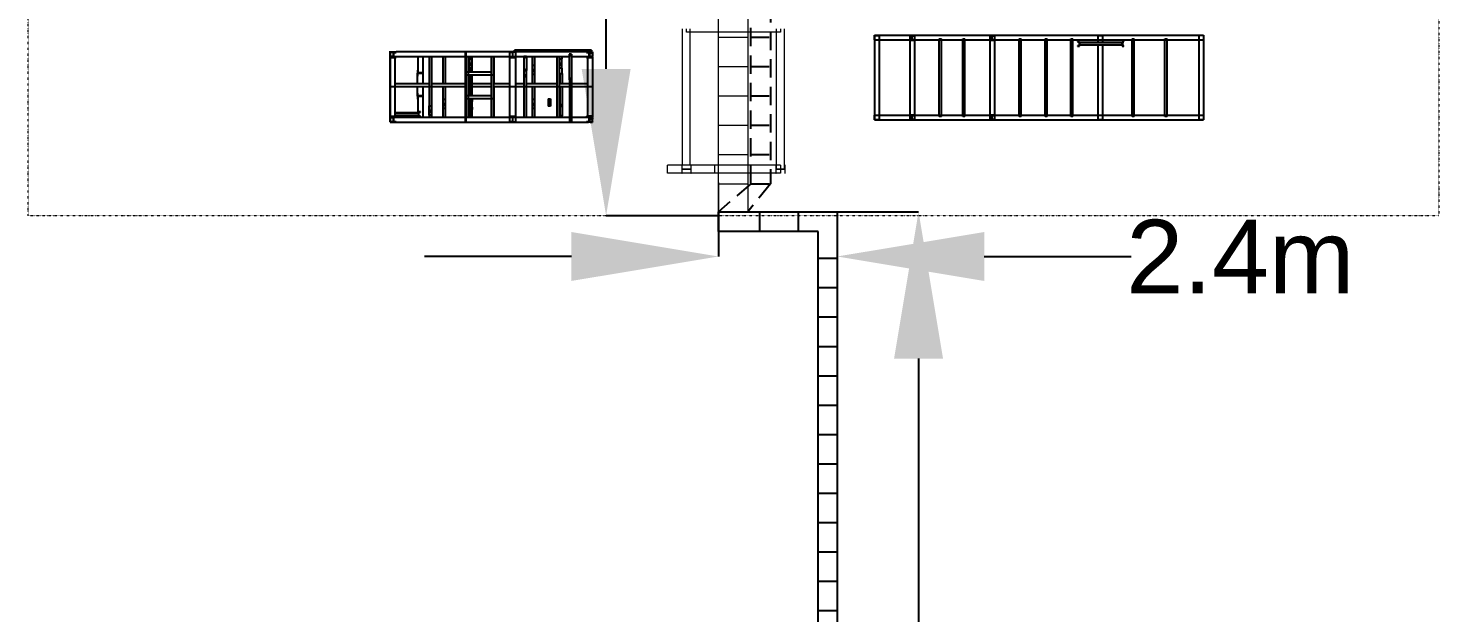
# Model space of a CAD drawing. Header units: inches. Extents: x 19 to 664121, y 34 to 210034.
# Drawn here: x 131674 to 160474, y 114477 to 126424 of the extents above; entities that cross this region are included whole.
import ezdxf

# ---------------------------------------------------------------- set-up
doc = ezdxf.new("R2010")
doc.units = ezdxf.units.IN
doc.header["$MEASUREMENT"] = 0
doc.linetypes.add('CABLEROUTEALL-EMBED 1_DWG$0$HIDDEN2', pattern=[0.1875, 0.125, -0.0625])
doc.linetypes.add('DIVIDE2', pattern=[0.625, 0.25, -0.125, 0, -0.125, 0, -0.125])
doc.layers.add('CABLE TRAY INSTRUMENTATION', color=7, linetype='Continuous')
doc.layers.add('CABLEROUTEALL-EMBED 1_DWG$0$DwgTemplate', color=7, linetype='Continuous')
for name, color, linetype, lineweight in [('Layout', 6, 'Continuous', 20), ('REV.C CLOUD', 2, 'Continuous', 20), ('SKIDS', 3, 'Continuous', 30)]:
    doc.layers.add(name, color=color, linetype=linetype, lineweight=lineweight)
doc.styles.get("Standard").update_dxf_attribs({"font": 'arial.ttf'})
doc.dimstyles.get("Standard").update_dxf_attribs({"dimtxt": 0.18, "dimasz": 0.18, "dimexe": 0.18, "dimexo": 0.0625, "dimgap": 0.09, "dimtad": 0, "dimtih": 1, "dimtoh": 1, "dimdec": 4, "dimzin": 0, "dimdsep": 46, "dimtxsty": 'Standard', "dimcen": 0.09, "dimadec": 0, "dimazin": 0, "dimtfac": 1, "dimtdec": 4, "dimtofl": 0, "dimtmove": 0, "dimatfit": 3, "dimfxl": 1, "dimtolj": 1, "dimtzin": 0, "dimarcsym": 0})

# ---------------------------------------------------------------- blocks, each defined once
blk = doc.blocks.new('*D63')
at = {"color": 4, "lineweight": -2, "transparency": 16777216}
for p, q in [((145765, 164642), (143473, 164642)), ((143473, 161642), (143473, 146589)), ((143473, 125592), (143473, 140927)), ((145765, 122592), (143473, 122592))]:
    blk.add_line(p, q, dxfattribs=at)
at = {"color": 4, "transparency": 16777216}
for points in [[(142973, 161642), (143973, 161642), (143473, 164642)], [(142973, 125592), (143973, 125592), (143473, 122592)]]:
    blk.add_solid(points, dxfattribs=at)
at = {"layer": 'Defpoints', "color": 0, "transparency": 16777216}
for p in [(145765, 164642), (143473, 122592), (145765, 122592)]:
    blk.add_point(p, dxfattribs=at)
at = {"transparency": 16777216, "insert": (143473, 143758), "char_height": 1500, "attachment_point": 5, "rotation": 90}
blk.add_mtext('\\A1;42.1m', dxfattribs=at)
blk = doc.blocks.new('*D66')
at = {"color": 4, "lineweight": -2, "transparency": 16777216}
for p, q in [((148192, 122672), (149852, 122672)), ((149852, 119672), (149852, 89296)), ((149852, 53331), (149852, 83706)), ((148192, 50331), (149852, 50331))]:
    blk.add_line(p, q, dxfattribs=at)
at = {"color": 4, "transparency": 16777216}
for points in [[(149352, 119672), (150352, 119672), (149852, 122672)], [(149352, 53331), (150352, 53331), (149852, 50331)]]:
    blk.add_solid(points, dxfattribs=at)
at = {"layer": 'Defpoints', "color": 0, "transparency": 16777216}
for p in [(148192, 122672), (148192, 50331), (149852, 50331)]:
    blk.add_point(p, dxfattribs=at)
at = {"transparency": 16777216, "insert": (149852, 86501), "char_height": 1500, "attachment_point": 5, "rotation": 90}
blk.add_mtext('\\A1;72.3m', dxfattribs=at)
blk = doc.blocks.new('*D74')
at = {"color": 4, "lineweight": -2, "transparency": 16777216}
for p, q in [((148192, 122672), (148192, 121758)), ((145765, 122272), (145765, 121758)), ((142765, 121759), (139765, 121759)), ((151192, 121759), (154192, 121759))]:
    blk.add_line(p, q, dxfattribs=at)
at = {"color": 4, "transparency": 16777216}
for points in [[(142765, 122259), (142765, 121259), (145765, 121759)], [(151192, 122259), (151192, 121259), (148192, 121759)]]:
    blk.add_solid(points, dxfattribs=at)
at = {"layer": 'Defpoints', "color": 0, "transparency": 16777216}
for p in [(148192, 122672), (145765, 122272), (148192, 121759)]:
    blk.add_point(p, dxfattribs=at)
at = {"transparency": 16777216, "insert": (156423, 121759), "char_height": 1500, "attachment_point": 5}
blk.add_mtext('\\A1;2.4m', dxfattribs=at)

msp = doc.modelspace()

# ---------------------------------------------------------------- linework, layer by layer
at = {"color": 252}
msp.add_line((145765.03, 122272.19), (145765.03, 122672.19), dxfattribs=at)
at = {"layer": 'CABLE TRAY INSTRUMENTATION', "color": 6, "linetype": 'CABLEROUTEALL-EMBED 1_DWG$0$HIDDEN2', "ltscale": 3000}
for p, q in [((146426.89, 123242.19), (146426.89, 164642.19)), ((146826.89, 142665.71), (146826.89, 123242.19)), ((146426.89, 126242.19), (146826.89, 126242.19)), ((146426.89, 125642.19), (146826.89, 125642.19)), ((146426.89, 125642.19), (146826.89, 125642.19)), ((146426.89, 125642.19), (146826.89, 125642.19)), ((146426.89, 125042.19), (146826.89, 125042.19)), ((146426.89, 124442.19), (146826.89, 124442.19)), ((146426.89, 124442.19), (146826.89, 124442.19)), ((146426.89, 123842.19), (146826.89, 123842.19)), ((146426.89, 123242.19), (145765.03, 122672.19)), ((146826.89, 123242.19), (146365.03, 122672.19)), ((146426.89, 123242.19), (146826.89, 123242.19))]:
    msp.add_line(p, q, dxfattribs=at)
at = {"layer": 'CABLE TRAY INSTRUMENTATION', "color": 6}
for p, q in [((145765.03, 122672.19), (148191.66, 122672.19)), ((145765.03, 122672.19), (145765.03, 122272.19)), ((146606.46, 122672.19), (146606.46, 122272.19)), ((147393.71, 122672.19), (147393.71, 122272.19)), ((148191.66, 122672.19), (148191.66, 97007.33)), ((147801.66, 122272.19), (145765.03, 122272.19)), ((147801.66, 100281.03), (147801.66, 122272.19)), ((147801.66, 121722.51), (148191.66, 121722.51)), ((147801.66, 121722.51), (148191.66, 121722.51)), ((147801.66, 121122.51), (148191.66, 121122.51)), ((147801.66, 121122.51), (148191.66, 121122.51)), ((147801.66, 120522.51), (148191.66, 120522.51)), ((147801.66, 120522.51), (148191.66, 120522.51)), ((147801.66, 120522.51), (148191.66, 120522.51)), ((147801.66, 119922.51), (148191.66, 119922.51)), ((147801.66, 119922.51), (148191.66, 119922.51)), ((147801.66, 119322.51), (148191.66, 119322.51)), ((147801.66, 119322.51), (148191.66, 119322.51)), ((147801.66, 118722.51), (148191.66, 118722.51)), ((147801.66, 118722.51), (148191.66, 118722.51)), ((147801.66, 118122.51), (148191.66, 118122.51)), ((147801.66, 118122.51), (148191.66, 118122.51)), ((147801.66, 118122.51), (148191.66, 118122.51)), ((147801.66, 117522.51), (148191.66, 117522.51)), ((147801.66, 117522.51), (148191.66, 117522.51)), ((147801.66, 116922.51), (148191.66, 116922.51)), ((147801.66, 116922.51), (148191.66, 116922.51)), ((147801.66, 116322.51), (148191.66, 116322.51)), ((147801.66, 116322.51), (148191.66, 116322.51)), ((147801.66, 115722.51), (148191.66, 115722.51)), ((147801.66, 115722.51), (148191.66, 115722.51)), ((147801.66, 115722.51), (148191.66, 115722.51)), ((147801.66, 115122.51), (148191.66, 115122.51)), ((147801.66, 115122.51), (148191.66, 115122.51)), ((147801.66, 114522.51), (148191.66, 114522.51)), ((147801.66, 114522.51), (148191.66, 114522.51))]:
    msp.add_line(p, q, dxfattribs=at)
at = {"layer": 'CABLEROUTEALL-EMBED 1_DWG$0$DwgTemplate', "color": 252, "linetype": 'Continuous'}
for p, q in [((148952.46, 126183.36), (148952.46, 126279.35)), ((148952.46, 126279.35), (155671.7, 126279.35)), ((148952.46, 126275.27), (148952.46, 124553.71)), ((148952.46, 126275.27), (149048.45, 126275.27)), ((148952.46, 126183.36), (149672.38, 126183.36)), ((149048.45, 126275.27), (149048.45, 124553.71)), ((149672.38, 126275.27), (149672.38, 126267.59)), ((149768.37, 126275.27), (149672.38, 126275.27)), ((149672.38, 126275.27), (149672.38, 124553.71)), ((149672.38, 126275.27), (149768.37, 126275.27)), ((149672.38, 126267.59), (149717.49, 126267.59)), ((149717.49, 126186.96), (149672.38, 126186.96)), ((149672.38, 126186.96), (149672.38, 126179.28)), ((149672.38, 126179.28), (149768.37, 126179.28)), ((149717.49, 126267.59), (149717.49, 126186.96)), ((149723.25, 126186.96), (149723.25, 126267.59)), ((149723.25, 126267.59), (149768.37, 126267.59)), ((149768.37, 126186.96), (149723.25, 126186.96)), ((149768.37, 126267.59), (149768.37, 126275.27)), ((149768.37, 126275.27), (149768.37, 124553.71)), ((149768.37, 126179.28), (149768.37, 126186.96)), ((149768.37, 126183.36), (151304.19, 126183.36)), ((150275.67, 124621.88), (150275.67, 126205.7)), ((150275.67, 126205.7), (150316.95, 126205.7)), ((150316.95, 124621.88), (150316.95, 126205.7)), ((150755.62, 124621.88), (150755.62, 126205.7)), ((150755.62, 126205.7), (150796.89, 126205.7)), ((150796.89, 124621.88), (150796.89, 126205.7)), ((151304.19, 126275.27), (151400.18, 126275.27)), ((151304.19, 126275.27), (151304.19, 124553.71)), ((151400.18, 126275.27), (151304.19, 126275.27)), ((151304.19, 126275.27), (151304.19, 126267.59)), ((151304.19, 126267.59), (151349.31, 126267.59)), ((151349.31, 126186.96), (151304.19, 126186.96)), ((151304.19, 126186.96), (151304.19, 126179.28)), ((151304.19, 126179.28), (151400.18, 126179.28)), ((151349.31, 126267.59), (151349.31, 126186.96)), ((151355.07, 126186.96), (151355.07, 126267.59)), ((151355.07, 126267.59), (151400.18, 126267.59)), ((151400.18, 126186.96), (151355.07, 126186.96)), ((151400.18, 126275.27), (151400.18, 124553.71)), ((151400.18, 126267.59), (151400.18, 126275.27)), ((151400.18, 126179.28), (151400.18, 126186.96)), ((151400.18, 126183.36), (155671.7, 126183.36)), ((151903.22, 126205.7), (151944.5, 126205.7)), ((151903.22, 124621.88), (151903.22, 126205.7)), ((151944.5, 124621.88), (151944.5, 126205.7)), ((152435.43, 126205.7), (152476.7, 126205.7)), ((152435.43, 124621.88), (152435.43, 126205.7)), ((152476.7, 124621.88), (152476.7, 126205.7)), ((152963.37, 124621.88), (152963.37, 126205.7)), ((152963.37, 126205.7), (153004.64, 126205.7)), ((153004.64, 124621.88), (153004.64, 126205.7)), ((153138.46, 126151.53), (153099.94, 126151.53)), ((153099.94, 126151.53), (153099.94, 126144.31)), ((153099.94, 126144.31), (153135.41, 126144.31)), ((153135.41, 126144.31), (153135.41, 126061.22)), ((153138.46, 126054.01), (153138.46, 126151.53)), ((153511.95, 126275.27), (153607.93, 126275.27)), ((153511.95, 126275.27), (153511.95, 126137.14)), ((153607.93, 126275.27), (153607.93, 126137.14)), ((154005.9, 126151.53), (154005.9, 126054.01)), ((154044.42, 126151.53), (154005.9, 126151.53)), ((154008.95, 126144.31), (154044.42, 126144.31)), ((154008.95, 126061.22), (154008.95, 126144.31)), ((154044.42, 126144.31), (154044.42, 126151.53)), ((154211.23, 126205.7), (154252.5, 126205.7)), ((154211.23, 124621.88), (154211.23, 126205.7)), ((154252.5, 124621.88), (154252.5, 126205.7)), ((154883.15, 124621.88), (154883.15, 126205.7)), ((154883.15, 126205.7), (154924.43, 126205.7)), ((154924.43, 124621.88), (154924.43, 126205.7)), ((155575.71, 126279.35), (155671.7, 126279.35)), ((155575.71, 126279.35), (155575.71, 124551.54)), ((155671.7, 126279.35), (155671.7, 126183.36)), ((155671.7, 126279.35), (155671.7, 124551.54)), ((139065.57, 125943.38), (139065.57, 125934.75)), ((139065.57, 125943.38), (139185.56, 125943.38)), ((139065.57, 125847.4), (139065.57, 125934.75)), ((139065.57, 125934.75), (139122.45, 125934.75)), ((139122.45, 125934.75), (139122.45, 125832.04)), ((139128.69, 125934.75), (139128.69, 125832.04)), ((139185.56, 125934.75), (139128.69, 125934.75)), ((139128.69, 125928.03), (139185.56, 125928.03)), ((139128.69, 125928.03), (139128.69, 125847.4)), ((143073.12, 125943.38), (139185.56, 125943.38)), ((139185.56, 125928.03), (139185.56, 125943.38)), ((139185.56, 125943.38), (139185.56, 125934.75)), ((140601.4, 125943.38), (140607.16, 125943.38)), ((140601.4, 124506.59), (140601.4, 125943.38)), ((140607.16, 125943.38), (140607.16, 124506.59)), ((141501.3, 125943.38), (141621.29, 125943.38)), ((141501.3, 125943.38), (141501.3, 125934.75)), ((141501.3, 125943.38), (141501.3, 124503.55)), ((141501.3, 125943.38), (141621.29, 125943.38)), ((141501.3, 125934.75), (141558.17, 125934.75)), ((141558.17, 125934.75), (141558.17, 125832.04)), ((141564.41, 125934.75), (141564.41, 125832.04)), ((141621.29, 125934.75), (141564.41, 125934.75)), ((141600.37, 125974.43), (141604.52, 125974.52)), ((143172.19, 125974.43), (141600.37, 125974.43)), ((141600.7, 125943.38), (141600.37, 125974.43)), ((143176.34, 125974.52), (141604.52, 125974.52)), ((141621.29, 125943.38), (141621.29, 125934.75)), ((141621.29, 125943.38), (141621.29, 124503.55)), ((142717.58, 125894.62), (142766.34, 125894.62)), ((142717.58, 125894.62), (142717.58, 125367.45)), ((142717.58, 125894.62), (142717.58, 125888.53)), ((142766.34, 125894.62), (142717.58, 125894.62)), ((142717.58, 125888.53), (142760.25, 125888.53)), ((142760.25, 125888.53), (142760.25, 125845.86)), ((142766.34, 125894.62), (142766.34, 125367.45)), ((142766.34, 125845.86), (142766.34, 125894.62)), ((143073.12, 125943.38), (143073.12, 125928.03)), ((143073.12, 125943.38), (143193.11, 125943.38)), ((143073.12, 125943.38), (143073.12, 125934.75)), ((143073.12, 125934.75), (143130, 125934.75)), ((143073.12, 125928.03), (143130, 125928.03)), ((143130, 125934.75), (143130, 125832.04)), ((143130, 125847.4), (143130, 125928.03)), ((143136.23, 125934.75), (143136.23, 125832.04)), ((143193.11, 125934.75), (143136.23, 125934.75)), ((143172.78, 125919.73), (143136.23, 125918.97)), ((143172.78, 125919.73), (143136.23, 125919.73)), ((143136.23, 125913.21), (143176.99, 125914.05)), ((143176.34, 125974.52), (143172.19, 125974.43)), ((143172.19, 125974.43), (143172.53, 125943.38)), ((143172.62, 125934.75), (143172.78, 125919.73)), ((143176.67, 125943.38), (143176.34, 125974.52)), ((143176.99, 125914.05), (143176.77, 125934.75)), ((143193.11, 125943.38), (143193.11, 125934.75)), ((143193.11, 125934.75), (143193.11, 125847.4)), ((153135.41, 126061.22), (153099.94, 126061.22)), ((153099.94, 126061.22), (153099.94, 126054.01)), ((153099.94, 126054.01), (153138.46, 126054.01)), ((153138.46, 126137.14), (154005.9, 126137.14)), ((154005.9, 126132.56), (153138.46, 126132.56)), ((154005.9, 126122.73), (153138.46, 126122.73)), ((153138.46, 126084.21), (154005.9, 126084.21)), ((153511.95, 126084.21), (153511.95, 124553.71)), ((153607.93, 126084.21), (153607.93, 124553.71)), ((154005.9, 126054.01), (154044.42, 126054.01)), ((154008.95, 126137.14), (154013.06, 126137.14)), ((154013.06, 126132.56), (154008.95, 126132.56)), ((154010.2, 126122.73), (154008.95, 126122.73)), ((154008.95, 126084.21), (154010.2, 126084.21)), ((154044.42, 126061.22), (154008.95, 126061.22)), ((154010.2, 126122.73), (154010.2, 126084.21)), ((154010.2, 126088.37), (154013.06, 126088.37)), ((154013.06, 126137.14), (154013.06, 126132.56)), ((154013.06, 126132.56), (154013.06, 126088.37)), ((154044.42, 126054.01), (154044.42, 126061.22)), ((139065.57, 125832.04), (139065.57, 125847.4)), ((139065.57, 125847.4), (139122.45, 125847.4)), ((139122.45, 125847.4), (139065.57, 125847.4)), ((139065.57, 125832.04), (139065.57, 125823.4)), ((139122.45, 125832.04), (139065.57, 125832.04)), ((139065.57, 125823.4), (139185.56, 125823.4)), ((139065.57, 125823.4), (139065.57, 124623.53)), ((139065.57, 125823.4), (139161.56, 125823.4)), ((139128.69, 125847.4), (141795.39, 125847.4)), ((139128.69, 125832.04), (139185.56, 125832.04)), ((139161.56, 125832.04), (139161.56, 125847.4)), ((139161.56, 125823.4), (139161.56, 124623.53)), ((139185.56, 125832.04), (139185.56, 125823.4)), ((139631.91, 125847.4), (139631.91, 125509.75)), ((139727.9, 125847.4), (139727.9, 125509.75)), ((139862.28, 125847.4), (139908.36, 125847.4)), ((139862.28, 125847.4), (139862.28, 124839.51)), ((139908.36, 125847.4), (139908.36, 124599.54)), ((140140.65, 125847.4), (140140.65, 125283.94)), ((140186.73, 125847.4), (140186.73, 125283.94)), ((140661.87, 125469.2), (140661.87, 125847.4)), ((140687.79, 125847.4), (140687.79, 125799.4)), ((140687.79, 125799.4), (140736.55, 125799.4)), ((140687.79, 125607.42), (140687.79, 125799.4)), ((140736.55, 125703.41), (140687.79, 125703.41)), ((140687.79, 125703.41), (140687.79, 125654.65)), ((140687.79, 125654.65), (140693.89, 125654.65)), ((140687.79, 125607.42), (140687.79, 125523.91)), ((140736.55, 125607.42), (140687.79, 125607.42)), ((140693.89, 125654.65), (140693.89, 125697.32)), ((140693.89, 125697.32), (140736.55, 125697.32)), ((140733.87, 125847.4), (140733.87, 125799.4)), ((140733.87, 125607.42), (140733.87, 125523.91)), ((140736.55, 125607.42), (140736.55, 125799.4)), ((140736.55, 125697.32), (140736.55, 125703.41)), ((141129.34, 125523.91), (141129.34, 125847.4)), ((141131.26, 124599.54), (141131.26, 125847.4)), ((141131.26, 125847.4), (141177.34, 125847.4)), ((141177.34, 124599.54), (141177.34, 125847.4)), ((141189.81, 125283.94), (141189.81, 125847.4)), ((141501.3, 125832.04), (141501.3, 125823.4)), ((141558.17, 125832.04), (141501.3, 125832.04)), ((141501.3, 125823.4), (141621.29, 125823.4)), ((141564.41, 125832.04), (141621.29, 125832.04)), ((141621.29, 125832.04), (141621.29, 125823.4)), ((141791.67, 125847.4), (141791.67, 124599.54)), ((141791.67, 125847.4), (141795.39, 125847.4)), ((141795.39, 125674.61), (141791.67, 125674.61)), ((141791.67, 125674.61), (141791.67, 125625.85)), ((141791.67, 125625.85), (141795.39, 125625.85)), ((141795.39, 125847.4), (141795.39, 125841.3)), ((141844.15, 125847.4), (141795.39, 125847.4)), ((141795.39, 125847.4), (141795.39, 125559.43)), ((141795.39, 125847.4), (141844.15, 125847.4)), ((141795.39, 125841.3), (141838.05, 125841.3)), ((141838.05, 125841.3), (141838.05, 125798.63)), ((141838.05, 125798.63), (141844.15, 125798.63)), ((141844.15, 125608.19), (141838.05, 125608.19)), ((141838.05, 125608.19), (141838.05, 125565.52)), ((141844.15, 125847.4), (142717.58, 125847.4)), ((141844.15, 125798.63), (141844.15, 125847.4)), ((141844.15, 125847.4), (141844.15, 125559.43)), ((141844.15, 125559.43), (141844.15, 125608.19)), ((141964.45, 125847.4), (141964.45, 125283.94)), ((141968.86, 125668.35), (142017.62, 125668.35)), ((141968.86, 125476.37), (141968.86, 125668.35)), ((142017.62, 125572.36), (141968.86, 125572.36)), ((141968.86, 125572.36), (141968.86, 125523.6)), ((142010.52, 125847.4), (142010.52, 125668.35)), ((142017.62, 125476.37), (142017.62, 125668.35)), ((142017.62, 125566.27), (142017.62, 125572.36)), ((142475.11, 125847.4), (142521.18, 125847.4)), ((142475.11, 124599.54), (142475.11, 125847.4)), ((142521.18, 124599.54), (142521.18, 125847.4)), ((142521.18, 125799.4), (142568.6, 125799.4)), ((142568.6, 125703.41), (142521.18, 125703.41)), ((142521.18, 125654.65), (142525.94, 125654.65)), ((142568.6, 125607.42), (142521.18, 125607.42)), ((142525.94, 125654.65), (142525.94, 125697.32)), ((142525.94, 125697.32), (142568.6, 125697.32)), ((142567.26, 125847.4), (142567.26, 125799.4)), ((142567.26, 125607.42), (142567.26, 125497.37)), ((142568.6, 125607.42), (142568.6, 125799.4)), ((142568.6, 125697.32), (142568.6, 125703.41)), ((142760.25, 125845.86), (142766.34, 125845.86)), ((142766.34, 125847.4), (143130, 125847.4)), ((143073.12, 125832.04), (143073.12, 125823.4)), ((143130, 125832.04), (143073.12, 125832.04)), ((143073.12, 125823.4), (143193.11, 125823.4)), ((143097.12, 125832.04), (143097.12, 125847.4)), ((143097.12, 124623.53), (143097.12, 125823.4)), ((143193.11, 125823.4), (143097.12, 125823.4)), ((143136.23, 125847.4), (143193.11, 125847.4)), ((143193.11, 125847.4), (143136.23, 125847.4)), ((143136.23, 125832.04), (143193.11, 125832.04)), ((143193.11, 125832.04), (143193.11, 125847.4)), ((143193.11, 125832.04), (143193.11, 125823.4)), ((143193.11, 125823.4), (143193.11, 124623.53)), ((139862.28, 125283.94), (139161.56, 125283.94)), ((139619.91, 125566.63), (139619.91, 125446.64)), ((139628.55, 125566.63), (139619.91, 125566.63)), ((139619.91, 125283.94), (139619.91, 125506.63)), ((139619.91, 125506.63), (139739.9, 125506.63)), ((139619.91, 125446.64), (139628.55, 125446.64)), ((139628.55, 125509.75), (139628.55, 125566.63)), ((139731.26, 125509.75), (139628.55, 125509.75)), ((139628.55, 125503.51), (139731.26, 125503.51)), ((139628.55, 125446.64), (139628.55, 125503.51)), ((139739.9, 125566.63), (139731.26, 125566.63)), ((139731.26, 125566.63), (139731.26, 125509.75)), ((139731.26, 125503.51), (139731.26, 125446.64)), ((139731.26, 125446.64), (139739.9, 125446.64)), ((139739.9, 125446.64), (139739.9, 125566.63)), ((139739.9, 125283.94), (139739.9, 125506.63)), ((140601.4, 125283.94), (139908.36, 125283.94)), ((140601.4, 125469.2), (141177.34, 125469.2)), ((140601.4, 125463.44), (140601.4, 125469.2)), ((141177.34, 125463.44), (140601.4, 125463.44)), ((141131.26, 125523.91), (140607.16, 125523.91)), ((140661.87, 124989.25), (140661.87, 125463.44)), ((140687.79, 125283.94), (140661.87, 125283.94)), ((140687.79, 125463.44), (140687.79, 125043.97)), ((140733.87, 125463.44), (140733.87, 125126)), ((141129.34, 125283.94), (140733.87, 125283.94)), ((141129.34, 125043.97), (141129.34, 125463.44)), ((141177.34, 125469.2), (141177.34, 125463.44)), ((141501.3, 125283.94), (141177.34, 125283.94)), ((141791.67, 125283.94), (141621.29, 125283.94)), ((141791.67, 125463.44), (141791.67, 125457.34)), ((141840.43, 125463.44), (141791.67, 125463.44)), ((141791.67, 125457.34), (141834.33, 125457.34)), ((141838.05, 125565.52), (141795.39, 125565.52)), ((141795.39, 125565.52), (141795.39, 125559.43)), ((141844.15, 125559.43), (141795.39, 125559.43)), ((141795.39, 125559.43), (141844.15, 125559.43)), ((141834.33, 125457.34), (141834.33, 125414.68)), ((141834.33, 125414.68), (141840.43, 125414.68)), ((141837.74, 125559.43), (141837.74, 124599.54)), ((142475.11, 125283.94), (141837.74, 125283.94)), ((141840.43, 125414.68), (141840.43, 125463.44)), ((141968.86, 125523.6), (141974.96, 125523.6)), ((142017.62, 125476.37), (141968.86, 125476.37)), ((141974.96, 125523.6), (141974.96, 125566.27)), ((141974.96, 125566.27), (142017.62, 125566.27)), ((142010.52, 125476.37), (142010.52, 125283.94)), ((142724.4, 125283.94), (142521.18, 125283.94)), ((142525.6, 125497.37), (142525.6, 125283.94)), ((142525.6, 125497.37), (142574.36, 125497.37)), ((142568.27, 125307.23), (142568.27, 125283.94)), ((142574.36, 125307.23), (142568.27, 125307.23)), ((142574.36, 125497.37), (142574.36, 125283.94)), ((142574.36, 125283.94), (142574.36, 125307.23)), ((142760.25, 125373.54), (142717.58, 125373.54)), ((142717.58, 125373.54), (142717.58, 125367.45)), ((142717.58, 125367.45), (142766.34, 125367.45)), ((142766.34, 125367.45), (142717.58, 125367.45)), ((142724.4, 125367.45), (142724.4, 124503.55)), ((142760.25, 125416.21), (142760.25, 125373.54)), ((142766.34, 125416.21), (142760.25, 125416.21)), ((142766.34, 125367.45), (142766.34, 125416.21)), ((142766.34, 125367.45), (142766.34, 124503.55)), ((143097.12, 125283.94), (142766.34, 125283.94)), ((139065.57, 125229.23), (139862.28, 125229.23)), ((139065.57, 125223.47), (139065.57, 125229.23)), ((139862.28, 125223.47), (139065.57, 125223.47)), ((139619.91, 125036.29), (139619.91, 125223.47)), ((139619.91, 125096.28), (139619.91, 124976.29)), ((139628.55, 125096.28), (139619.91, 125096.28)), ((139739.9, 125036.29), (139619.91, 125036.29)), ((139628.55, 125039.41), (139628.55, 125096.28)), ((139731.26, 125039.41), (139628.55, 125039.41)), ((139628.55, 124976.29), (139628.55, 125033.17)), ((139628.55, 125033.17), (139731.26, 125033.17)), ((139631.91, 125033.17), (139631.91, 124694.58)), ((139727.9, 125033.17), (139727.9, 124599.54)), ((139739.9, 125096.28), (139731.26, 125096.28)), ((139731.26, 125096.28), (139731.26, 125039.41)), ((139731.26, 125033.17), (139731.26, 124976.29)), ((139739.9, 125036.29), (139739.9, 125223.47)), ((139739.9, 124976.29), (139739.9, 125096.28)), ((139862.28, 125223.47), (139862.28, 125229.23)), ((139862.28, 125229.23), (140601.4, 125229.23)), ((139862.28, 125229.23), (139862.28, 125223.47)), ((140601.4, 125223.47), (139862.28, 125223.47)), ((140140.65, 125223.47), (140140.65, 124599.54)), ((140186.73, 125223.47), (140186.73, 124976.65)), ((140601.4, 125229.23), (140601.4, 125223.47)), ((141131.26, 125043.97), (140607.16, 125043.97)), ((140661.87, 125229.23), (140687.79, 125229.23)), ((140687.79, 125223.47), (140661.87, 125223.47)), ((140687.79, 125223.47), (140687.79, 125229.23)), ((140687.79, 125229.23), (141131.26, 125229.23)), ((140687.79, 125229.23), (140687.79, 125223.47)), ((141131.26, 125223.47), (140687.79, 125223.47)), ((140692.21, 125043.97), (140692.21, 125126)), ((140692.21, 125126), (140740.97, 125126)), ((140740.97, 125043.97), (140740.97, 125126)), ((141177.34, 125229.23), (141561.29, 125229.23)), ((141177.34, 125223.47), (141177.34, 125229.23)), ((141561.29, 125223.47), (141177.34, 125223.47)), ((141189.81, 124599.54), (141189.81, 125223.47)), ((141561.29, 125229.23), (141561.29, 125223.47)), ((141561.29, 125229.23), (141791.67, 125229.23)), ((141561.29, 125223.47), (141561.29, 125229.23)), ((141791.67, 125223.47), (141561.29, 125223.47)), ((141791.67, 125229.23), (141791.67, 125223.47)), ((141791.67, 125229.23), (142521.18, 125229.23)), ((141791.67, 125223.47), (141791.67, 125229.23)), ((142521.18, 125223.47), (141791.67, 125223.47)), ((141964.45, 125223.47), (141964.45, 124599.54)), ((142010.52, 125223.47), (142010.52, 124976.65)), ((142521.18, 125229.23), (142762.93, 125229.23)), ((142521.18, 125223.47), (142521.18, 125229.23)), ((142521.18, 125229.23), (142521.18, 125223.47)), ((142762.93, 125223.47), (142521.18, 125223.47)), ((142525.6, 125223.47), (142525.6, 124633.47)), ((142574.36, 125223.47), (142574.36, 124633.47)), ((142762.93, 125229.23), (142762.93, 125223.47)), ((142762.93, 125229.23), (143193.11, 125229.23)), ((142762.93, 125223.47), (142762.93, 125229.23)), ((143193.11, 125223.47), (142762.93, 125223.47)), ((143193.11, 125229.23), (143193.11, 125223.47)), ((139163.1, 124714.54), (139161.56, 124714.54)), ((139163.1, 124623.53), (139163.1, 124714.54)), ((139619.91, 124976.29), (139628.55, 124976.29)), ((139681.57, 124714.54), (139643.04, 124714.54)), ((139643.04, 124714.54), (139643.04, 124617.02)), ((139646.09, 124707.33), (139681.57, 124707.33)), ((139646.09, 124624.24), (139646.09, 124707.33)), ((139681.57, 124707.33), (139681.57, 124714.54)), ((139731.26, 124976.29), (139739.9, 124976.29)), ((139857.1, 124647.53), (139857.1, 124839.51)), ((139857.1, 124839.51), (139905.86, 124839.51)), ((139905.86, 124743.52), (139857.1, 124743.52)), ((139857.1, 124743.52), (139857.1, 124694.76)), ((139863.2, 124694.76), (139863.2, 124737.42)), ((139863.2, 124737.42), (139905.86, 124737.42)), ((139905.86, 124647.53), (139905.86, 124839.51)), ((139905.86, 124737.42), (139905.86, 124743.52)), ((140145.07, 124976.65), (140193.83, 124976.65)), ((140145.07, 124784.68), (140145.07, 124976.65)), ((140145.07, 124880.66), (140145.07, 124831.9)), ((140193.83, 124880.66), (140145.07, 124880.66)), ((140145.07, 124831.9), (140151.16, 124831.9)), ((140193.83, 124784.68), (140145.07, 124784.68)), ((140151.16, 124874.57), (140193.83, 124874.57)), ((140151.16, 124831.9), (140151.16, 124874.57)), ((140186.73, 124784.68), (140186.73, 124599.54)), ((140193.83, 124784.68), (140193.83, 124976.65)), ((140193.83, 124874.57), (140193.83, 124880.66)), ((140601.4, 124983.49), (140601.4, 124989.25)), ((140601.4, 124989.25), (141177.34, 124989.25)), ((141177.34, 124983.49), (140601.4, 124983.49)), ((140661.87, 124599.54), (140661.87, 124983.49)), ((140687.79, 124983.49), (140687.79, 124599.54)), ((140692.21, 124617.04), (140692.21, 124983.49)), ((140695.25, 124930.6), (140695.25, 124924.51)), ((140737.92, 124930.6), (140695.25, 124930.6)), ((140695.25, 124924.51), (140744.02, 124924.51)), ((140737.92, 124765.64), (140695.25, 124765.64)), ((140695.25, 124765.64), (140695.25, 124759.55)), ((140695.25, 124759.55), (140744.02, 124759.55)), ((140744.02, 124973.27), (140737.92, 124973.27)), ((140737.92, 124973.27), (140737.92, 124930.6)), ((140744.02, 124808.31), (140737.92, 124808.31)), ((140737.92, 124808.31), (140737.92, 124765.64)), ((140740.97, 124617.04), (140740.97, 124983.49)), ((140744.02, 124924.51), (140744.02, 124973.27)), ((140744.02, 124759.55), (140744.02, 124808.31)), ((141129.34, 124599.54), (141129.34, 124983.49)), ((141177.34, 124989.25), (141177.34, 124983.49)), ((141968.86, 124976.65), (142017.62, 124976.65)), ((141968.86, 124784.68), (141968.86, 124976.65)), ((142017.62, 124880.66), (141968.86, 124880.66)), ((141968.86, 124880.66), (141968.86, 124831.9)), ((141968.86, 124831.9), (141974.96, 124831.9)), ((142017.62, 124784.68), (141968.86, 124784.68)), ((141974.96, 124831.9), (141974.96, 124874.57)), ((141974.96, 124874.57), (142017.62, 124874.57)), ((142010.52, 124784.68), (142010.52, 124599.54)), ((142017.62, 124784.68), (142017.62, 124976.65)), ((142017.62, 124874.57), (142017.62, 124880.66)), ((142290.04, 124983.49), (142332.71, 124983.49)), ((142290.04, 124983.49), (142290.04, 124831.27)), ((142332.71, 124831.27), (142290.04, 124831.27)), ((142332.71, 124831.27), (142332.71, 124983.49)), ((142332.71, 124983.49), (142338.8, 124983.49)), ((142338.8, 124831.27), (142332.71, 124831.27)), ((142338.8, 124983.49), (142338.8, 124831.27)), ((142568.27, 124836.57), (142525.6, 124836.57)), ((142525.6, 124836.57), (142525.6, 124830.47)), ((142525.6, 124830.47), (142574.36, 124830.47)), ((142568.27, 124879.24), (142568.27, 124836.57)), ((142574.36, 124879.24), (142568.27, 124879.24)), ((142574.36, 124830.47), (142574.36, 124879.24)), ((139065.57, 124623.53), (139185.56, 124623.53)), ((139065.57, 124623.53), (139065.57, 124614.89)), ((139065.57, 124623.53), (139161.56, 124623.53)), ((139065.57, 124599.54), (139065.57, 124614.89)), ((139065.57, 124614.89), (139122.45, 124614.89)), ((139122.45, 124599.54), (139065.57, 124599.54)), ((139065.57, 124599.54), (139122.45, 124599.54)), ((139065.57, 124512.19), (139065.57, 124599.54)), ((139065.57, 124512.19), (139065.57, 124503.55)), ((139122.45, 124512.19), (139065.57, 124512.19)), ((139065.57, 124503.55), (139185.56, 124503.55)), ((139122.45, 124614.89), (139122.45, 124512.19)), ((139185.56, 124614.89), (139128.69, 124614.89)), ((139128.69, 124614.89), (139128.69, 124512.19)), ((139128.69, 124599.54), (139128.69, 124512.19)), ((143130, 124599.54), (139128.69, 124599.54)), ((139185.56, 124512.19), (139128.69, 124512.19)), ((139128.69, 124512.19), (139185.56, 124512.19)), ((139161.56, 124599.54), (139161.56, 124614.89)), ((139643.04, 124694.58), (139163.1, 124694.58)), ((139643.04, 124684.34), (139163.1, 124684.34)), ((139163.1, 124645.81), (139643.04, 124645.81)), ((139185.56, 124623.53), (139185.56, 124614.89)), ((139185.56, 124503.55), (139185.56, 124512.19)), ((139185.56, 124512.19), (139185.56, 124503.55)), ((139185.56, 124503.55), (143073.12, 124503.55)), ((139631.91, 124645.81), (139631.91, 124599.54)), ((139643.04, 124617.02), (139681.57, 124617.02)), ((139681.57, 124624.24), (139646.09, 124624.24)), ((139681.57, 124617.02), (139681.57, 124624.24)), ((139857.1, 124694.76), (139863.2, 124694.76)), ((139905.86, 124647.53), (139857.1, 124647.53)), ((139862.28, 124647.53), (139862.28, 124599.54)), ((139908.36, 124599.54), (139862.28, 124599.54)), ((140607.16, 124506.59), (140601.4, 124506.59)), ((140740.97, 124617.04), (140692.21, 124617.04)), ((140733.87, 124617.04), (140733.87, 124599.54)), ((141177.34, 124599.54), (141131.26, 124599.54)), ((141501.3, 124623.53), (141501.3, 124614.89)), ((141501.3, 124623.53), (141621.29, 124623.53)), ((141501.3, 124614.89), (141558.17, 124614.89)), ((141501.3, 124512.19), (141501.3, 124503.55)), ((141558.17, 124512.19), (141501.3, 124512.19)), ((141501.3, 124503.55), (141621.29, 124503.55)), ((141621.29, 124503.55), (141501.3, 124503.55)), ((141558.17, 124614.89), (141558.17, 124512.19)), ((141621.29, 124614.89), (141564.41, 124614.89)), ((141564.41, 124614.89), (141564.41, 124512.19)), ((141564.41, 124512.19), (141621.29, 124512.19)), ((141621.29, 124623.53), (141621.29, 124614.89)), ((141621.29, 124512.19), (141621.29, 124503.55)), ((141837.74, 124599.54), (141791.67, 124599.54)), ((142521.18, 124599.54), (142475.11, 124599.54)), ((142574.36, 124633.47), (142525.6, 124633.47)), ((142567.26, 124633.47), (142567.26, 124599.54)), ((142766.34, 124503.55), (142724.4, 124503.55)), ((143073.12, 124623.53), (143073.12, 124614.89)), ((143073.12, 124623.53), (143193.11, 124623.53)), ((143073.12, 124614.89), (143130, 124614.89)), ((143130, 124512.19), (143073.12, 124512.19)), ((143073.12, 124512.19), (143073.12, 124503.55)), ((143130, 124512.19), (143073.12, 124512.19)), ((143073.12, 124512.19), (143073.12, 124503.55)), ((143073.12, 124503.55), (143114.28, 124503.55)), ((143193.11, 124623.53), (143097.12, 124623.53)), ((143097.12, 124599.54), (143097.12, 124614.89)), ((143114.28, 124509.31), (143146.72, 124509.31)), ((143146.72, 124503.55), (143114.28, 124503.55)), ((143130, 124614.89), (143130, 124512.19)), ((143130, 124512.19), (143130, 124599.54)), ((143193.11, 124614.89), (143136.23, 124614.89)), ((143136.23, 124614.89), (143136.23, 124512.19)), ((143136.23, 124599.54), (143193.11, 124599.54)), ((143193.11, 124599.54), (143136.23, 124599.54)), ((143188.69, 124564.02), (143136.23, 124564.02)), ((143136.23, 124512.19), (143185.6, 124512.19)), ((143188.69, 124509.31), (143146.72, 124509.31)), ((143146.72, 124509.31), (143146.72, 124503.55)), ((143146.72, 124503.55), (143193.11, 124503.55)), ((143193.11, 124564.02), (143188.69, 124564.02)), ((143188.69, 124564.02), (143188.69, 124509.31)), ((143193.11, 124623.53), (143193.11, 124614.89)), ((143193.11, 124599.54), (143193.11, 124614.89)), ((143193.11, 124599.54), (143193.11, 124564.02)), ((143193.11, 124503.55), (143193.11, 124564.02)), ((143193.11, 124512.19), (143193.11, 124503.55)), ((148952.46, 124551.54), (148952.46, 124647.53)), ((148952.46, 124647.53), (149672.38, 124647.53)), ((149048.45, 124553.71), (148952.46, 124553.71)), ((148952.46, 124551.54), (155671.7, 124551.54)), ((149672.38, 124649.7), (149672.38, 124642.02)), ((149768.37, 124649.7), (149672.38, 124649.7)), ((149672.38, 124642.02), (149717.49, 124642.02)), ((149672.38, 124561.39), (149672.38, 124553.71)), ((149717.49, 124561.39), (149672.38, 124561.39)), ((149768.37, 124553.71), (149672.38, 124553.71)), ((149672.38, 124553.71), (149768.37, 124553.71)), ((149717.49, 124642.02), (149717.49, 124561.39)), ((149723.25, 124642.02), (149768.37, 124642.02)), ((149723.25, 124561.39), (149723.25, 124642.02)), ((149768.37, 124561.39), (149723.25, 124561.39)), ((149768.37, 124642.02), (149768.37, 124649.7)), ((149768.37, 124647.53), (151304.19, 124647.53)), ((149768.37, 124553.71), (149768.37, 124561.39)), ((150316.95, 124621.88), (150275.67, 124621.88)), ((150796.89, 124621.88), (150755.62, 124621.88)), ((151304.19, 124649.7), (151304.19, 124642.02)), ((151400.18, 124649.7), (151304.19, 124649.7)), ((151304.19, 124642.02), (151349.31, 124642.02)), ((151304.19, 124561.39), (151304.19, 124553.71)), ((151349.31, 124561.39), (151304.19, 124561.39)), ((151400.18, 124553.71), (151304.19, 124553.71)), ((151304.19, 124553.71), (151400.18, 124553.71)), ((151349.31, 124642.02), (151349.31, 124561.39)), ((151355.07, 124642.02), (151400.18, 124642.02)), ((151355.07, 124561.39), (151355.07, 124642.02)), ((151400.18, 124561.39), (151355.07, 124561.39)), ((151400.18, 124642.02), (151400.18, 124649.7)), ((151400.18, 124647.53), (155671.7, 124647.53)), ((151400.18, 124553.71), (151400.18, 124561.39)), ((151944.5, 124621.88), (151903.22, 124621.88)), ((152476.7, 124621.88), (152435.43, 124621.88)), ((153004.64, 124621.88), (152963.37, 124621.88)), ((153607.93, 124553.71), (153511.95, 124553.71)), ((154252.5, 124621.88), (154211.23, 124621.88)), ((154924.43, 124621.88), (154883.15, 124621.88)), ((155671.7, 124551.54), (155575.71, 124551.54)), ((155671.7, 124647.53), (155671.7, 124551.54))]:
    msp.add_line(p, q, dxfattribs=at)
at = {"layer": 'Layout', "color": 251, "linetype": 'DIVIDE2', "ltscale": 10}
msp.add_line((131673.57, 122592.19), (131673.57, 170592.19), dxfattribs=at)
at = {"layer": 'Layout', "color": 252, "linetype": 'DIVIDE2', "ltscale": 10}
for p, q in [((160473.57, 170592.19), (160473.57, 122592.19)), ((160473.57, 170592.19), (160473.57, 122592.19)), ((160473.57, 122592.19), (131673.57, 122592.19))]:
    msp.add_line(p, q, dxfattribs=at)
at = {"layer": 'Layout', "color": 252, "linetype": 'Continuous'}
for p, q in [((145033.65, 123622.89), (145033.65, 126412.16)), ((145112.89, 126344.09), (145112.89, 126410.52)), ((147032.68, 126344.09), (145112.89, 126344.09)), ((145192.13, 123622.89), (145192.13, 126410.52)), ((146953.44, 123543.65), (146953.44, 126410.52)), ((147032.68, 126410.52), (147032.68, 126344.09)), ((147111.91, 123543.65), (147111.91, 126412.16)), ((145688.83, 123622.89), (144728.94, 123622.89)), ((144728.94, 123464.42), (144728.94, 123622.89)), ((145025.97, 123622.89), (145016.22, 123622.89)), ((145016.22, 123622.89), (145016.22, 123464.42)), ((145025.97, 123546.64), (145025.97, 123622.89)), ((145209.56, 123622.89), (145199.81, 123622.89)), ((145199.81, 123622.89), (145199.81, 123546.64)), ((145209.56, 123464.42), (145209.56, 123622.89)), ((145688.83, 123622.89), (145688.83, 123464.42)), ((147032.68, 123622.89), (145688.83, 123622.89)), ((146945.76, 123622.89), (146936, 123622.89)), ((146936, 123622.89), (146936, 123464.42)), ((146945.76, 123546.64), (146945.76, 123622.89)), ((147032.68, 123622.89), (147032.68, 123464.42)), ((147129.35, 123622.89), (147119.59, 123622.89)), ((147119.59, 123622.89), (147119.59, 123546.64)), ((147129.35, 123464.42), (147129.35, 123622.89)), ((145688.83, 123464.42), (144728.94, 123464.42)), ((145016.22, 123464.42), (145025.97, 123464.42)), ((145199.81, 123546.64), (145025.97, 123546.64)), ((145025.97, 123464.42), (145025.97, 123540.67)), ((145025.97, 123540.67), (145199.81, 123540.67)), ((145199.81, 123540.67), (145199.81, 123464.42)), ((145199.81, 123464.42), (145209.56, 123464.42)), ((147032.68, 123464.42), (145688.83, 123464.42)), ((146936, 123464.42), (146945.76, 123464.42)), ((147119.59, 123546.64), (146945.76, 123546.64)), ((146945.76, 123464.42), (146945.76, 123540.67)), ((146945.76, 123540.67), (147119.59, 123540.67)), ((147111.91, 123543.65), (146953.44, 123543.65)), ((147119.59, 123540.67), (147119.59, 123464.42)), ((147119.59, 123464.42), (147129.35, 123464.42))]:
    msp.add_line(p, q, dxfattribs=at)
at = {"layer": 'REV.C CLOUD', "color": 3}
for p, q in [((145765.03, 122672.19), (145765.03, 164642.19)), ((146365.03, 143265.71), (146365.03, 122672.19)), ((145765.03, 126242.19), (146365.03, 126242.19)), ((145765.03, 125642.19), (146365.03, 125642.19)), ((145765.03, 125642.19), (146365.03, 125642.19)), ((145765.03, 125642.19), (146365.03, 125642.19)), ((145765.03, 125042.19), (146365.03, 125042.19)), ((145765.03, 124442.19), (146365.03, 124442.19)), ((145765.03, 124442.19), (146365.03, 124442.19)), ((145765.03, 123842.19), (146365.03, 123842.19)), ((145765.03, 123272.19), (145765.03, 122672.19)), ((145765.03, 123242.19), (146365.03, 123242.19))]:
    msp.add_line(p, q, dxfattribs=at)
at = {"layer": 'SKIDS', "color": 252}
msp.add_line((139065.57, 125952.19), (139065.57, 124512.19), dxfattribs=at)

# ---------------------------------------------------------------- dimensions: what is measured, and where the dimension line sits
at = {"color": 252}
dim = msp.add_linear_dim(base=(143472.9313362, 122592.18582566), p1=(145765.02614312, 164642.18582619), p2=(145765.02614388, 122592.18582566), angle=90, dimstyle='Standard', override={"dimtxt": 1500, "dimasz": 3000, "dimtih": 0, "dimdec": 1, "dimlfac": 0.001, "dimpost": 'm', "dimclrd": 4, "dimclre": 4, "dimclrt": 256}, dxfattribs=at)
dim.commit()
dim.dimension.update_dxf_attribs({"geometry": '*D63', "text_midpoint": (143472.9313362, 143758.07436287), "dimtype": 160})
dim = msp.add_linear_dim(base=(148191.66, 121758.68), p1=(145765.03, 122272.19), p2=(148191.66, 122672.19), dimstyle='Standard', override={"dimtxt": 1500, "dimasz": 3000, "dimtih": 0, "dimdec": 1, "dimlfac": 0.001, "dimpost": 'm', "dimclrd": 4, "dimclre": 4, "dimclrt": 256}, dxfattribs=at)
dim.commit()
dim.dimension.update_dxf_attribs({"geometry": '*D74', "text_midpoint": (156422.82, 121758.68)})
dim = msp.add_linear_dim(base=(149851.8, 50330.67), p1=(148191.66, 122672.19), p2=(148191.66, 50330.67), angle=90, dimstyle='Standard', override={"dimtxt": 1500, "dimasz": 3000, "dimtih": 0, "dimdec": 1, "dimlfac": 0.001, "dimpost": 'm', "dimclrd": 4, "dimclre": 4, "dimclrt": 256}, dxfattribs=at)
dim.commit()
dim.dimension.update_dxf_attribs({"geometry": '*D66', "text_midpoint": (149851.8, 86501.43)})

doc.saveas('drawing.dxf')
